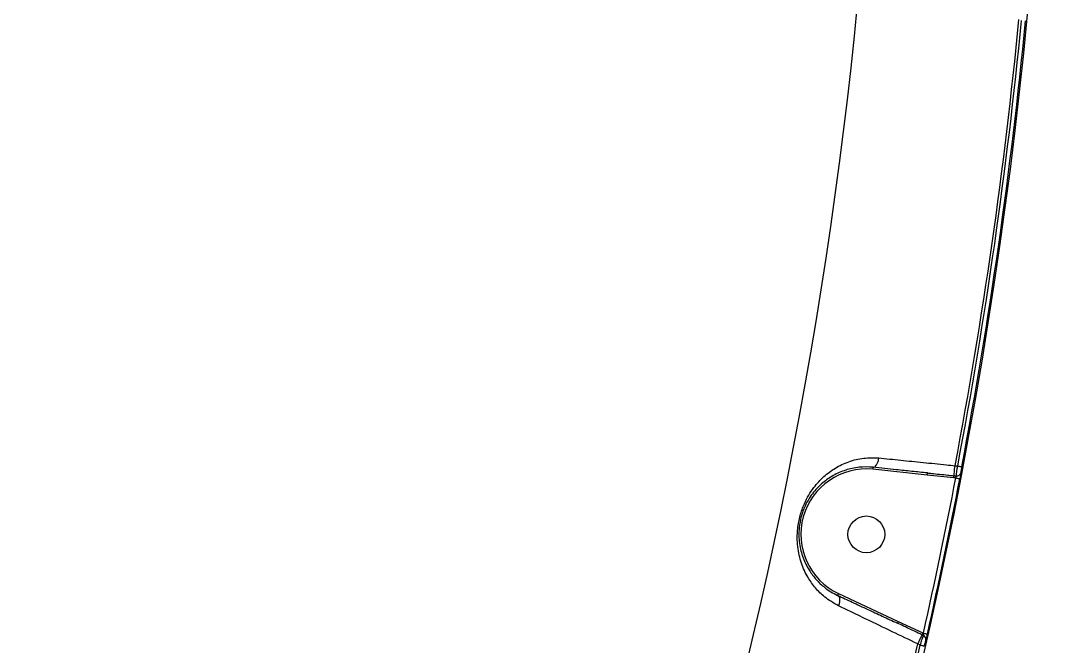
# Model space of a CAD drawing. Header units: millimetres. Extents: x -7098 to 6497, y -6127 to 5201.
# Drawn here: x -568 to -311.2, y 462.4 to 615.2 of the extents above; entities that cross this region are included whole.
import ezdxf

# ---------------------------------------------------------------- set-up
doc = ezdxf.new("R2010")
doc.units = ezdxf.units.MM
doc.layers.add('DIKOM_ОБЪЕКТ', color=7, linetype='Continuous')
doc.layers.add('DIKOM_РАЗМЕР_ЗОНА', color=7, linetype='Continuous')
doc.styles.add('style1', font='arial.ttf', dxfattribs={"width": 0.8})
doc.dimstyles.new('1-50', dxfattribs={"dimtxt": 300, "dimasz": 200, "dimexe": 100, "dimexo": 0, "dimgap": 100, "dimtad": 1, "dimdec": 0, "dimtxsty": 'style1', "dimcen": 0, "dimclrd": 7, "dimclre": 7, "dimadec": 1, "dimazin": 2, "dimtfac": 1, "dimtdec": 0, "dimtmove": 1, "dimatfit": 3, "dimfxl": 0, "dimlwd": 25, "dimlwe": 18, "dimarcsym": 0})

# ---------------------------------------------------------------- blocks, each defined once
blk = doc.blocks.new('*D19')
at = {"layer": 'Defpoints', "color": 0, "transparency": 16777216}
for p in [(-3422.39, 1730.25), (4498.46, 1730.25), (-3422.39, -5447.23)]:
    blk.add_point(p, dxfattribs=at)
at = {"layer": 'DIKOM_РАЗМЕР_ЗОНА', "color": 7, "lineweight": 18, "transparency": 16777216}
for p, q in [((-3422.39, 1730.25), (-3422.39, -5547.23)), ((4498.46, 1730.25), (4498.46, -5547.23))]:
    blk.add_line(p, q, dxfattribs=at)
at = {"layer": 'DIKOM_РАЗМЕР_ЗОНА', "color": 7, "lineweight": 25, "transparency": 16777216}
blk.add_line((4298.46, -5447.23), (-3222.39, -5447.23), dxfattribs=at)
at = {"layer": 'DIKOM_РАЗМЕР_ЗОНА', "color": 7, "transparency": 16777216}
for points in [[(-3222.39, -5413.9), (-3222.39, -5480.57), (-3422.39, -5447.23)], [(4298.46, -5413.9), (4298.46, -5480.57), (4498.46, -5447.23)]]:
    blk.add_solid(points, dxfattribs=at)
at = {"layer": 'DIKOM_РАЗМЕР_ЗОНА', "color": 0, "transparency": 16777216, "insert": (538.03, -5194.06), "char_height": 300, "attachment_point": 5, "style": 'style1'}
blk.add_mtext('7900', dxfattribs=at)
blk = doc.blocks.new('*D20')
at = {"layer": 'Defpoints', "color": 0, "transparency": 16777216}
for p in [(-611.97, 3700.63), (-5926, -2746.55), (-167.79, -2746.55)]:
    blk.add_point(p, dxfattribs=at)
at = {"layer": 'DIKOM_РАЗМЕР_ЗОНА', "color": 7, "lineweight": 18, "transparency": 16777216}
for p, q in [((-611.97, 3700.63), (-6026, 3700.63)), ((-167.79, -2746.55), (-6026, -2746.55))]:
    blk.add_line(p, q, dxfattribs=at)
at = {"layer": 'DIKOM_РАЗМЕР_ЗОНА', "color": 7, "lineweight": 25, "transparency": 16777216}
blk.add_line((-5926, 3500.63), (-5926, -2546.55), dxfattribs=at)
at = {"layer": 'DIKOM_РАЗМЕР_ЗОНА', "color": 7, "transparency": 16777216}
for points in [[(-5959.34, 3500.63), (-5892.67, 3500.63), (-5926, 3700.63)], [(-5959.34, -2546.55), (-5892.67, -2546.55), (-5926, -2746.55)]]:
    blk.add_solid(points, dxfattribs=at)
at = {"layer": 'DIKOM_РАЗМЕР_ЗОНА', "color": 0, "transparency": 16777216, "insert": (-6179.18, 477.04), "char_height": 300, "attachment_point": 5, "rotation": 90, "style": 'style1'}
blk.add_mtext('6450', dxfattribs=at)
blk = doc.blocks.new('*D18')
at = {"layer": 'Defpoints', "color": 0, "transparency": 16777216}
for p in [(-621.7, 5200.63), (-6648, -4870.84), (-133.42, -4870.84)]:
    blk.add_point(p, dxfattribs=at)
at = {"layer": 'DIKOM_РАЗМЕР_ЗОНА', "color": 7, "lineweight": 18, "transparency": 16777216}
for p, q in [((-621.7, 5200.63), (-6748, 5200.63)), ((-133.42, -4870.84), (-6748, -4870.84))]:
    blk.add_line(p, q, dxfattribs=at)
at = {"layer": 'DIKOM_РАЗМЕР_ЗОНА', "color": 7, "lineweight": 25, "transparency": 16777216}
blk.add_line((-6648, 5000.63), (-6648, -4670.84), dxfattribs=at)
at = {"layer": 'DIKOM_РАЗМЕР_ЗОНА', "color": 7, "transparency": 16777216}
for points in [[(-6681.34, 5000.63), (-6614.67, 5000.63), (-6648, 5200.63)], [(-6681.34, -4670.84), (-6614.67, -4670.84), (-6648, -4870.84)]]:
    blk.add_solid(points, dxfattribs=at)
at = {"layer": 'DIKOM_РАЗМЕР_ЗОНА', "color": 0, "transparency": 16777216, "insert": (-6901.18, 458.27), "char_height": 300, "attachment_point": 5, "rotation": 90, "style": 'style1'}
blk.add_mtext('10100', dxfattribs=at)
blk = doc.blocks.new('*D17')
at = {"layer": 'Defpoints', "color": 0, "transparency": 16777216}
for p in [(-5422.39, 1752.13), (6497.47, 1509.82), (-5422.39, -6026.73)]:
    blk.add_point(p, dxfattribs=at)
at = {"layer": 'DIKOM_РАЗМЕР_ЗОНА', "color": 7, "lineweight": 18, "transparency": 16777216}
for p, q in [((-5422.39, 1752.13), (-5422.39, -6126.73)), ((6497.47, 1509.82), (6497.47, -6126.73))]:
    blk.add_line(p, q, dxfattribs=at)
at = {"layer": 'DIKOM_РАЗМЕР_ЗОНА', "color": 7, "lineweight": 25, "transparency": 16777216}
blk.add_line((6297.47, -6026.73), (-5222.39, -6026.73), dxfattribs=at)
at = {"layer": 'DIKOM_РАЗМЕР_ЗОНА', "color": 7, "transparency": 16777216}
for points in [[(-5222.39, -5993.4), (-5222.39, -6060.07), (-5422.39, -6026.73)], [(6297.47, -5993.4), (6297.47, -6060.07), (6497.47, -6026.73)]]:
    blk.add_solid(points, dxfattribs=at)
at = {"layer": 'DIKOM_РАЗМЕР_ЗОНА', "color": 0, "transparency": 16777216, "insert": (537.54, -5773.56), "char_height": 300, "attachment_point": 5, "style": 'style1'}
blk.add_mtext('11900', dxfattribs=at)

msp = doc.modelspace()

# ---------------------------------------------------------------- linework, layer by layer
at = {"layer": 'DIKOM_ОБЪЕКТ', "color": 7, "linetype": 'Continuous', "lineweight": 15}
for p, q in [((-339.54, 506.45), (-338.88, 506.38)), ((-346.34, 504.16), (-359.63, 505.57)), ((-339.85, 503.51), (-346.34, 504.16)), ((-339.35, 503.46), (-339.85, 503.51)), ((-339.8, 504), (-339.22, 503.94)), ((-368.06, 475.18), (-353.42, 468.38)), ((-353.42, 468.38), (-347.41, 465.54)), ((-347.25, 464.93), (-347.62, 465.1)), ((-347.41, 465.54), (-347.29, 465.49)), ((-348.05, 462.58), (-348.66, 462.86))]:
    msp.add_line(p, q, dxfattribs=at)
at = {"layer": 'DIKOM_ОБЪЕКТ', "color": 7, "linetype": 'Continuous', "lineweight": 15, "flags": 128}
for points in [[(-359.63, 505.57), (-359.62, 505.67), (-359.61, 505.76), (-359.6, 505.85), (-359.6, 505.92), (-359.59, 505.99), (-359.59, 506.03), (-359.58, 506.06), (-359.58, 506.07)], [(-339.8, 504), (-339.79, 504.11), (-339.77, 504.29), (-339.74, 504.54), (-339.71, 504.85), (-339.67, 505.2), (-339.63, 505.6), (-339.59, 506.02), (-339.54, 506.45)], [(-338.88, 506.38), (-338.7, 506.35), (-338.52, 506.31), (-338.35, 506.28), (-338.2, 506.25), (-338.08, 506.23), (-337.99, 506.21), (-337.93, 506.2), (-337.9, 506.19)], [(-346.34, 504.16), (-346.33, 504.26), (-346.32, 504.35), (-346.31, 504.43), (-346.31, 504.51), (-346.3, 504.57), (-346.29, 504.62), (-346.29, 504.65), (-346.29, 504.66)], [(-339.85, 503.51), (-339.84, 503.6), (-339.84, 503.68), (-339.83, 503.76), (-339.82, 503.83), (-339.81, 503.89), (-339.81, 503.94), (-339.8, 503.98), (-339.8, 504)], [(-339.35, 503.46), (-339.16, 503.42), (-338.98, 503.38), (-338.81, 503.35), (-338.66, 503.32), (-338.54, 503.3), (-338.45, 503.28), (-338.39, 503.27), (-338.36, 503.27)], [(-368.06, 475.18), (-368.1, 475.1), (-368.14, 475.01), (-368.18, 474.93), (-368.21, 474.86), (-368.24, 474.81), (-368.26, 474.77), (-368.27, 474.74), (-368.27, 474.73)], [(-353.42, 468.38), (-353.47, 468.3), (-353.5, 468.21), (-353.54, 468.13), (-353.57, 468.06), (-353.6, 468.01), (-353.62, 467.96), (-353.63, 467.94), (-353.63, 467.93)], [(-347.62, 465.1), (-347.67, 465), (-347.74, 464.83), (-347.85, 464.61), (-347.98, 464.33), (-348.13, 464), (-348.3, 463.64), (-348.48, 463.26), (-348.66, 462.86)], [(-347.41, 465.54), (-347.45, 465.47), (-347.49, 465.39), (-347.52, 465.32), (-347.55, 465.25), (-347.58, 465.2), (-347.6, 465.15), (-347.61, 465.12), (-347.62, 465.1)], [(-347.29, 465.49), (-347.1, 465.45), (-346.92, 465.4), (-346.76, 465.37), (-346.61, 465.33), (-346.49, 465.31), (-346.4, 465.29), (-346.34, 465.27), (-346.32, 465.27)], [(-348.05, 462.58), (-347.86, 462.54), (-347.68, 462.49), (-347.52, 462.46), (-347.37, 462.42), (-347.25, 462.4), (-347.16, 462.37), (-347.1, 462.36), (-347.07, 462.35)]]:
    msp.add_lwpolyline(points, dxfattribs=at)
at = {"layer": 'DIKOM_ОБЪЕКТ', "color": 7, "linetype": 'Continuous', "lineweight": 15}
msp.add_circle((-361.23, 489.65), 4.5, dxfattribs=at)
for centre, radius, start, end in [((-1526.29, 731.99), 1210, 331.13785, 359.95261), ((-1526.29, 731.99), 1168.37, 332.22698, 356.77302), ((-1526.29, 731.99), 1208, 349.23956, 354.47007), ((-1526.29, 731.99), 1208.65, 349.24212, 354.45906), ((-1526.29, 731.99), 1209.65, 349.24212, 354.45906), ((-361.23, 489.65), 16, 84.2734, 244.7266), ((-1526.29, 731.99), 1208.75, 347.26303, 349.10179), ((-339.11, 504.93), 0.999, 263.8467, 348.4157), ((-1526.29, 731.99), 1209.75, 347.26303, 349.10179), ((-347.67, 464.02), 0.998, 347.8867, 65.3315), ((-1526.29, 731.99), 1208, 341.87275, 347.12725), ((-1526.29, 731.99), 1208.65, 341.87943, 347.12057)]:
    msp.add_arc(centre, radius, start, end, dxfattribs=at)
for points, knots in [([(-368.05, 472.18), (-369.22, 472.85), (-371.34, 474.08), (-373.73, 476.5), (-375.69, 479.24), (-377.21, 482.54), (-377.98, 485.88), (-378.17, 488.8), (-378.05, 491.36), (-377.5, 494.27), (-376.51, 497.03), (-375.34, 499.29), (-373.8, 501.57), (-371.68, 503.87), (-368.84, 505.98), (-365.58, 507.52), (-362, 508.45), (-359.43, 508.37), (-358.18, 508.34)], [0, 0, 0, 0, 0.07855, 0.143059, 0.207602, 0.287214, 0.366549, 0.405753, 0.444852, 0.497445, 0.549691, 0.592271, 0.634938, 0.707296, 0.77973, 0.854484, 0.92914, 1, 1, 1, 1]), ([(-359.58, 506.07), (-359.58, 506.07), (-360.75, 506.16), (-363.09, 506.18), (-366.37, 505.45), (-369.32, 504.15), (-371.93, 502.34), (-373.84, 500.4), (-375.26, 498.42), (-376.31, 496.48), (-377.21, 494.07), (-377.68, 491.52), (-377.76, 489.33), (-377.67, 488.08), (-377.42, 486.2), (-376.8, 483.83), (-375.37, 480.96), (-373.55, 478.55), (-371.3, 476.45), (-369.42, 475.27), (-368.27, 474.73), (-368.27, 474.73)], [0, 0, 0, 0, 0.000032, 0.072286, 0.147921, 0.225707, 0.298265, 0.372415, 0.413532, 0.455553, 0.504504, 0.553103, 0.588641, 0.625773, 0.627672, 0.705776, 0.787125, 0.852764, 0.919529, 0.999958, 1, 1, 1, 1]), ([(-359.58, 506.07), (-359.45, 506.08), (-359.18, 506.11), (-358.79, 506.51), (-358.46, 507.11), (-358.28, 507.72), (-358.2, 508.14), (-358.18, 508.29), (-358.18, 508.34)], [0, 0, 0, 0, 0.220488, 0.440965, 0.661457, 0.881943, 0.963565, 1, 1, 1, 1]), ([(-346.29, 504.66), (-347.57, 504.79), (-350.14, 505.06), (-354.64, 505.54), (-357.7, 505.87), (-359.58, 506.07)], [0, 0, 0, 0, 0.277463, 0.557297, 1, 1, 1, 1]), ([(-358.18, 508.34), (-356.41, 508.16), (-352.93, 507.81), (-347.33, 507.24), (-342.86, 506.79), (-340.24, 506.52), (-339.54, 506.45)], [0, 0, 0, 0, 0.302893, 0.594464, 0.89203, 1, 1, 1, 1]), ([(-339.22, 503.94), (-339.22, 503.95), (-339.21, 504), (-339.19, 504.24), (-339.12, 504.8), (-339.01, 505.55), (-338.93, 506.1), (-338.88, 506.38)], [0, 0, 0, 0, 0.038787, 0.278369, 0.518622, 0.759412, 1, 1, 1, 1]), ([(-337.9, 506.19), (-337.93, 506.03), (-337.99, 505.69), (-338.07, 505.25), (-338.12, 504.91), (-338.13, 504.77), (-338.13, 504.73), (-338.13, 504.73)], [0, 0, 0, 0, 0.240668, 0.481444, 0.72164, 0.961199, 1, 1, 1, 1]), ([(-346.29, 504.66), (-345.96, 504.62), (-344.3, 504.45), (-342.14, 504.24), (-340.31, 504.05), (-339.8, 504)], [0, 0, 0, 0, 0.153319, 0.766584, 1, 1, 1, 1]), ([(-339.35, 503.46), (-339.33, 503.51), (-339.29, 503.62), (-339.24, 503.76), (-339.22, 503.88), (-339.21, 503.92), (-339.22, 503.94), (-339.22, 503.94)], [0, 0, 0, 0, 0.244271, 0.485823, 0.724619, 0.961787, 1, 1, 1, 1]), ([(-338.13, 504.73), (-338.13, 504.72), (-338.13, 504.69), (-338.14, 504.55), (-338.19, 504.21), (-338.27, 503.77), (-338.33, 503.43), (-338.36, 503.27)], [0, 0, 0, 0, 0.038563, 0.278103, 0.518348, 0.759216, 1, 1, 1, 1]), ([(-368.27, 474.73), (-368.15, 474.64), (-367.91, 474.47), (-367.75, 473.92), (-367.75, 473.22), (-367.88, 472.65), (-368, 472.31), (-368.04, 472.22), (-368.05, 472.18)], [0, 0, 0, 0, 0.231618, 0.463257, 0.694878, 0.926499, 0.961027, 1, 1, 1, 1]), ([(-368.27, 474.73), (-367.09, 474.18), (-364.72, 473.08), (-361.03, 471.36), (-357.33, 469.65), (-354.87, 468.5), (-353.63, 467.93)], [0, 0, 0, 0, 0.259545, 0.521843, 0.75988, 1, 1, 1, 1]), ([(-348.66, 462.86), (-350.75, 463.86), (-354.98, 465.9), (-360.56, 468.58), (-364.92, 470.68), (-367.15, 471.74), (-368.05, 472.18)], [0, 0, 0, 0, 0.307258, 0.623316, 0.846354, 1, 1, 1, 1]), ([(-347.62, 465.1), (-347.92, 465.24), (-349.43, 465.94), (-351.43, 466.9), (-353.14, 467.7), (-353.63, 467.93)], [0, 0, 0, 0, 0.150416, 0.752128, 1, 1, 1, 1]), ([(-348.05, 462.58), (-348.03, 462.64), (-347.92, 462.97), (-347.73, 463.55), (-347.51, 464.22), (-347.33, 464.72), (-347.28, 464.86), (-347.25, 464.93)], [0, 0, 0, 0, 0.054744, 0.294411, 0.530109, 0.764692, 1, 1, 1, 1]), ([(-347.25, 464.93), (-347.25, 464.94), (-347.24, 464.97), (-347.25, 465.09), (-347.26, 465.25), (-347.28, 465.39), (-347.29, 465.47), (-347.29, 465.49)], [0, 0, 0, 0, 0.217861, 0.443522, 0.683521, 0.939691, 1, 1, 1, 1]), ([(-346.32, 465.27), (-346.32, 465.23), (-346.37, 465.02), (-346.46, 464.66), (-346.56, 464.24), (-346.65, 463.93), (-346.68, 463.85), (-346.69, 463.81)], [0, 0, 0, 0, 0.055781, 0.296792, 0.532673, 0.766233, 1, 1, 1, 1]), ([(-346.69, 463.81), (-346.71, 463.77), (-346.74, 463.69), (-346.83, 463.37), (-346.93, 462.96), (-347.02, 462.6), (-347.07, 462.39), (-347.07, 462.35)], [0, 0, 0, 0, 0.234071, 0.467959, 0.703968, 0.944868, 1, 1, 1, 1])]:
    msp.add_open_spline(points, degree=3, knots=knots, dxfattribs=at)

# ---------------------------------------------------------------- dimensions: what is measured, and where the dimension line sits
at = {"layer": 'DIKOM_РАЗМЕР_ЗОНА'}
for base, p1, p2, text, picture, middle in [((-6648, -4870.84), (-621.7, 5200.63), (-133.42, -4870.84), '10100', '*D18', (-6648, 458.27)), ((-5926, -2746.55), (-611.97, 3700.63), (-167.79, -2746.55), '6450', '*D20', (-5926, 477.04))]:
    dim = msp.add_linear_dim(base=base, p1=p1, p2=p2, angle=90, text=text, dimstyle='1-50', override={"dimscale": 1, "dimtix": 0, "dimtofl": 1, "dimtmove": 1, "dimatfit": 3}, dxfattribs=at)
    dim.commit()
    dim.dimension.update_dxf_attribs({"geometry": picture, "text_midpoint": middle, "dimtype": 160})
for base, p1, p2, text, picture, middle in [((-5422.39, -6026.73), (6497.47, 1509.82), (-5422.39, 1752.13), '11900', '*D17', (537.54, -6026.73)), ((-3422.39, -5447.23), (4498.46, 1730.25), (-3422.39, 1730.25), '7900', '*D19', (538.03, -5447.23))]:
    dim = msp.add_linear_dim(base=base, p1=p1, p2=p2, text=text, dimstyle='1-50', override={"dimscale": 1, "dimtix": 0, "dimtofl": 1, "dimtmove": 1, "dimatfit": 3}, dxfattribs=at)
    dim.commit()
    dim.dimension.update_dxf_attribs({"geometry": picture, "text_midpoint": middle, "dimtype": 160})

doc.saveas('drawing.dxf')
